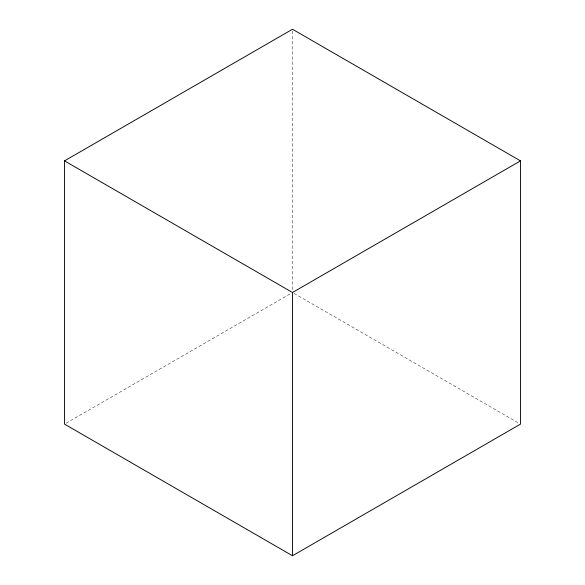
<?xml version="1.0" encoding="UTF-8"?>
<svg xmlns="http://www.w3.org/2000/svg" width="585" height="585" viewBox="0 0 585 585"><rect width="100%" height="100%" fill="white"/><g stroke="black" fill="none" stroke-linecap="round" stroke-linejoin="round"><path stroke-width="0.44" stroke-dasharray="2.92 2.19" d="M66.098 423.218L290.92 293.414M294.079 293.414L518.902 423.218M292.5 31.071L292.5 290.679"/><path stroke-width="0.88" d="M64.518 160.875L292.5 29.25L520.482 160.875L520.482 424.125L292.5 555.75L64.518 424.125L64.518 160.875L292.5 292.5L520.482 160.875M292.5 292.5L292.5 555.75"/></g></svg>
